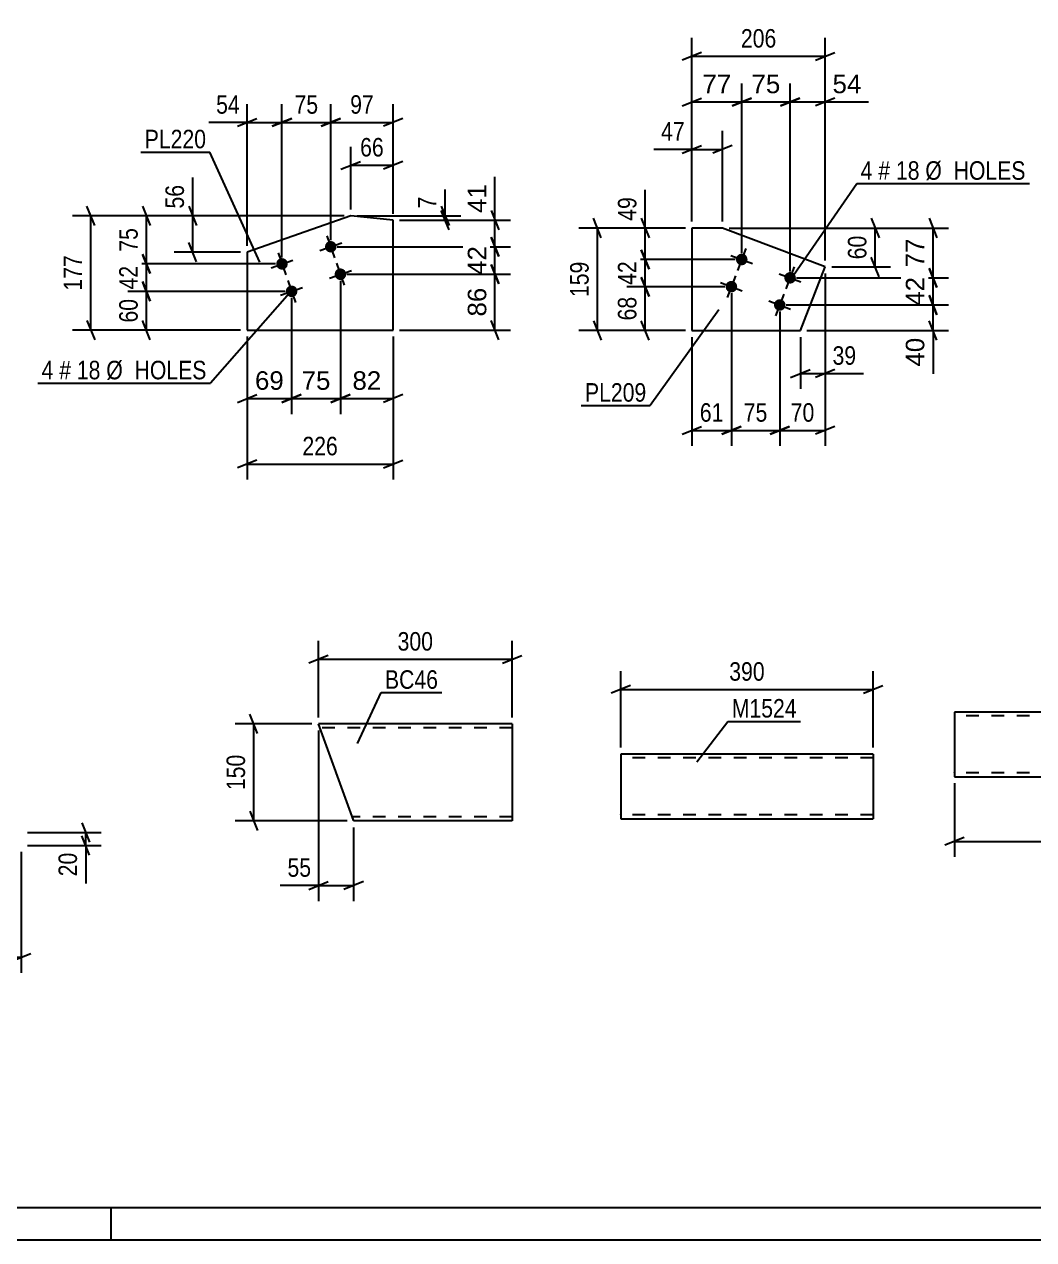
# Model space of a CAD drawing. Header units: millimetres. Extents: x 0 to 594, y 0 to 420.
# Drawn here: x 160.6 to 316.8, y 0 to 188.1 of the extents above; entities that cross this region are included whole.
import ezdxf

# ---------------------------------------------------------------- set-up
doc = ezdxf.new("R2010")
doc.units = ezdxf.units.MM
doc.linetypes.add('DXK_LINE_DOT2', pattern=[3.9198, 1.9599, -1.9599])
doc.styles.add('Arial', font='ARIAL.TTF', dxfattribs={"height": 0.2})
doc.styles.add('Arial Narrow', font='ARIALN.TTF', dxfattribs={"height": 0.2})

# ---------------------------------------------------------------- blocks, each defined once
blk = doc.blocks.new('Unknown-348436457-1131')
at = {"color": 5, "linetype": 'Continuous'}
for p, q in [((5, 5), (589, 5)), ((174, 0), (174, 5)), ((0, 0), (594, 0))]:
    blk.add_line(p, q, dxfattribs=at)
blk = doc.blocks.new('Part-348436457-8025 - 8024')
at = {"color": 2, "linetype": 'Continuous'}
for p, q in [((343.53, 81.64), (304.53, 81.64)), ((304.53, 81.64), (304.53, 71.73)), ((343.53, 72.84), (343.53, 81.64)), ((304.53, 71.73), (304.53, 71.64)), ((304.53, 71.64), (343.53, 71.64)), ((343.53, 71.64), (343.53, 72.84))]:
    blk.add_line(p, q, dxfattribs=at)
at = {"color": 7, "linetype": 'DXK_LINE_DOT2'}
for p, q in [((343.53, 81.04), (304.53, 81.04)), ((343.53, 81.04), (343.53, 80.99)), ((343.53, 80.99), (343.53, 81.04)), ((343.53, 80.9), (343.53, 80.99)), ((343.53, 80.99), (343.53, 80.9)), ((304.53, 72.24), (304.53, 72.28)), ((343.53, 72.24), (304.53, 72.24)), ((343.53, 72.28), (343.53, 72.61)), ((343.53, 72.24), (343.53, 72.28))]:
    blk.add_line(p, q, dxfattribs=at)
blk = doc.blocks.new('Part-348436457-8075 - 8074')
at = {"color": 2, "linetype": 'Continuous'}
for p, q in [((211.08, 158.44), (195.04, 152.8)), ((217.65, 157.76), (211.08, 158.44)), ((217.65, 140.76), (217.65, 157.76)), ((195.04, 152.8), (195.04, 140.76)), ((195.04, 140.76), (217.65, 140.76))]:
    blk.add_line(p, q, dxfattribs=at)
blk = doc.blocks.new('Bolt-348436457-8076 - 8074')
at = {"linetype": 'Continuous'}
for points in [[(208.84, 153.95, -1), (207.15, 153.35, -1)], [(201.3, 151.29, -1), (199.6, 150.7, -1)], [(210.34, 149.7, -1), (208.64, 149.11, -1)], [(202.79, 147.05, -1), (201.09, 146.45, -1)]]:
    blk.add_hatch(color=1, dxfattribs=at).paths.add_polyline_path(points)
at = {"color": 1, "linetype": 'Continuous'}
for p, q in [((206.3, 153.05), (209.69, 154.25)), ((207.4, 155.35), (208.59, 151.95)), ((199.85, 152.69), (201.05, 149.3)), ((198.75, 150.4), (202.15, 151.59)), ((208.89, 151.1), (210.09, 147.71)), ((207.79, 148.81), (211.19, 150)), ((200.24, 146.15), (203.64, 147.35)), ((201.35, 148.45), (202.54, 145.05))]:
    blk.add_line(p, q, dxfattribs=at)
blk = doc.blocks.new('Part-348436457-7813 - 7812')
at = {"color": 2, "linetype": 'Continuous'}
for p, q in [((236.08, 79.81), (206.08, 79.81)), ((211.51, 64.9), (206.08, 79.81)), ((236.08, 79.81), (236.08, 64.81)), ((211.54, 64.81), (211.51, 64.9)), ((236.08, 64.81), (211.54, 64.81))]:
    blk.add_line(p, q, dxfattribs=at)
at = {"color": 7, "linetype": 'DXK_LINE_DOT2'}
for p, q in [((236.08, 79.21), (206.3, 79.21)), ((211.32, 65.41), (211.31, 65.45)), ((236.08, 65.41), (211.32, 65.41)), ((236.08, 65.41), (236.08, 65.45))]:
    blk.add_line(p, q, dxfattribs=at)
blk = doc.blocks.new('Part-348436457-8032 - 8031')
at = {"color": 2, "linetype": 'Continuous'}
for p, q in [((291.91, 75.15), (252.9, 75.15)), ((252.9, 75.15), (252.9, 65.24)), ((291.91, 75.15), (291.91, 65.15)), ((252.9, 65.24), (252.9, 65.15)), ((252.9, 65.15), (291.91, 65.15))]:
    blk.add_line(p, q, dxfattribs=at)
at = {"color": 7, "linetype": 'DXK_LINE_DOT2'}
for p, q in [((291.91, 74.55), (252.9, 74.55)), ((252.9, 65.75), (252.9, 65.8)), ((291.91, 65.75), (252.9, 65.75)), ((291.91, 65.75), (291.91, 65.8))]:
    blk.add_line(p, q, dxfattribs=at)
blk = doc.blocks.new('Bolt-348436457-8059 - 8057')
at = {"linetype": 'Continuous'}
for points in [[(272.43, 151.36, -1), (270.75, 152, -1)], [(279.91, 148.52, -1), (278.23, 149.16, -1)], [(270.83, 147.15, -1), (269.15, 147.79, -1)], [(278.31, 144.32, -1), (276.63, 144.96, -1)]]:
    blk.add_hatch(color=1, dxfattribs=at).paths.add_polyline_path(points)
at = {"color": 1, "linetype": 'Continuous'}
for p, q in [((272.23, 153.36), (270.95, 150)), ((269.9, 152.32), (273.27, 151.04)), ((279.71, 150.53), (278.43, 147.16)), ((270.63, 149.16), (269.35, 145.79)), ((277.38, 149.48), (280.75, 148.21)), ((268.31, 148.11), (271.68, 146.83)), ((275.79, 145.27), (279.16, 144)), ((278.11, 146.32), (276.83, 142.95))]:
    blk.add_line(p, q, dxfattribs=at)
blk = doc.blocks.new('Part-348436457-8058 - 8057')
at = {"color": 2, "linetype": 'Continuous'}
for p, q in [((263.88, 156.55), (263.88, 140.68)), ((268.62, 156.55), (263.88, 156.55)), ((284.52, 150.52), (268.62, 156.55)), ((280.66, 140.68), (284.52, 150.52)), ((263.88, 140.68), (280.66, 140.68))]:
    blk.add_line(p, q, dxfattribs=at)
blk = doc.blocks.new('StraightDimension-348436457-8678 - 8024')
at = {"color": 7, "linetype": 'Continuous'}
for p, q in [((304.53, 70.64), (304.53, 59.24)), ((343.53, 70.64), (343.53, 59.24)), ((306.03, 62.24), (303.03, 61.04)), ((342.03, 61.04), (345.03, 62.24)), ((304.53, 61.64), (343.53, 61.64))]:
    blk.add_line(p, q, dxfattribs=at)
at = {"color": 0}
blk.add_wipeout([(327.37, 62.39), (327.37, 66.59), (320.69, 66.59), (320.69, 62.39)], dxfattribs=at)
at = {"color": 3, "style": 'Arial Narrow'}
blk.add_text('390', height=2.863, dxfattribs=at).set_placement((321.29, 62.99))
blk = doc.blocks.new('StraightDimension-348436457-8868 - 8074')
at = {"color": 7, "linetype": 'Continuous'}
for p, q in [((186.03, 159.94), (187.23, 156.94)), ((210.08, 158.44), (183.78, 158.44)), ((186.63, 152.8), (186.63, 158.44)), ((187.23, 151.3), (186.03, 154.3)), ((194.04, 152.8), (183.78, 152.8))]:
    blk.add_line(p, q, dxfattribs=at)
at = {"color": 0}
blk.add_wipeout([(185.88, 163.83), (181.68, 163.83), (181.68, 158.97), (185.88, 158.97)], dxfattribs=at)
at = {"color": 7, "linetype": 'Continuous'}
blk.add_line((186.63, 158.44), (186.63, 164.35), dxfattribs=at)
blk.add_line((186.63, 158.44), (186.63, 164.35), dxfattribs=at)
at = {"color": 3, "style": 'Arial Narrow'}
blk.add_text('56', height=2.863, rotation=90.0002, dxfattribs=at).set_placement((185.28, 159.57))
blk = doc.blocks.new('StraightDimension-348436457-8860 - 8074')
at = {"color": 7, "linetype": 'Continuous'}
for p, q in [((211.08, 159.44), (211.08, 169.12)), ((217.65, 158.76), (217.65, 169.12)), ((209.58, 165.67), (212.58, 166.87)), ((211.08, 166.27), (217.65, 166.27)), ((219.15, 166.87), (216.15, 165.67))]:
    blk.add_line(p, q, dxfattribs=at)
at = {"color": 0}
blk.add_wipeout([(216.79, 167.02), (216.79, 171.22), (211.94, 171.22), (211.94, 167.02)], dxfattribs=at)
at = {"color": 3, "style": 'Arial Narrow'}
blk.add_text('66', height=2.863, dxfattribs=at).set_placement((212.54, 167.62))
blk = doc.blocks.new('StraightDimension-348436457-8876 - 8074')
at = {"color": 7, "linetype": 'Continuous'}
for p, q in [((208, 154.65), (208, 175.74)), ((217.65, 158.76), (217.65, 175.74)), ((206.5, 172.29), (209.5, 173.49)), ((219.15, 173.49), (216.15, 172.29)), ((208, 172.89), (217.65, 172.89))]:
    blk.add_line(p, q, dxfattribs=at)
at = {"color": 0}
blk.add_wipeout([(215.25, 173.64), (215.25, 177.84), (210.4, 177.84), (210.4, 173.64)], dxfattribs=at)
at = {"color": 3, "style": 'Arial Narrow'}
blk.add_text('97', height=2.863, dxfattribs=at).set_placement((211, 174.24))
blk = doc.blocks.new('StraightDimension-348436457-8872 - 8074')
at = {"color": 7, "linetype": 'Continuous'}
for p, q in [((225.1, 159.94), (226.3, 156.94)), ((212.08, 158.44), (228.1, 158.44)), ((226.3, 156.26), (225.1, 159.26)), ((225.7, 157.76), (225.7, 158.44)), ((218.65, 157.76), (228.1, 157.76))]:
    blk.add_line(p, q, dxfattribs=at)
at = {"color": 0}
blk.add_wipeout([(224.95, 162), (220.75, 162), (220.75, 158.97), (224.95, 158.97)], dxfattribs=at)
at = {"color": 7, "linetype": 'Continuous'}
blk.add_line((225.7, 158.44), (225.7, 162.52), dxfattribs=at)
blk.add_line((225.7, 158.44), (225.7, 162.52), dxfattribs=at)
at = {"color": 3, "style": 'Arial Narrow'}
blk.add_text('7', height=2.86, rotation=90.0002, dxfattribs=at).set_placement((224.35, 159.57))
blk = doc.blocks.new('StraightDimension-348436457-8864 - 8074')
at = {"color": 7, "linetype": 'Continuous'}
for p, q in [((195.04, 139.76), (195.04, 117.63)), ((217.65, 139.76), (217.65, 117.63)), ((196.54, 120.63), (193.54, 119.43)), ((216.15, 119.43), (219.15, 120.63)), ((195.04, 120.03), (217.65, 120.03))]:
    blk.add_line(p, q, dxfattribs=at)
at = {"color": 0}
blk.add_wipeout([(209.69, 120.78), (209.69, 124.98), (203.01, 124.98), (203.01, 120.78)], dxfattribs=at)
at = {"color": 3, "style": 'Arial Narrow'}
blk.add_text('226', height=2.863, dxfattribs=at).set_placement((203.61, 121.38))
blk = doc.blocks.new('StraightDimension-348436457-8877 - 8074')
at = {"color": 7, "linetype": 'Continuous'}
for p, q in [((200.45, 151.99), (200.45, 175.74)), ((208, 154.65), (208, 175.74)), ((198.95, 172.29), (201.95, 173.49)), ((209.5, 173.49), (206.5, 172.29)), ((200.45, 172.89), (208, 172.89))]:
    blk.add_line(p, q, dxfattribs=at)
at = {"color": 0}
blk.add_wipeout([(206.65, 173.64), (206.65, 177.84), (201.79, 177.84), (201.79, 173.64)], dxfattribs=at)
at = {"color": 3, "style": 'Arial Narrow'}
blk.add_text('75', height=2.863, dxfattribs=at).set_placement((202.39, 174.24))
blk = doc.blocks.new('StraightDimension-348436457-8878 - 8074')
at = {"color": 7, "linetype": 'Continuous'}
for p, q in [((195.04, 153.8), (195.04, 175.74)), ((200.45, 151.99), (200.45, 175.74)), ((193.54, 172.29), (196.54, 173.49)), ((201.95, 173.49), (198.95, 172.29)), ((195.04, 172.89), (200.45, 172.89))]:
    blk.add_line(p, q, dxfattribs=at)
at = {"color": 0}
blk.add_wipeout([(194.52, 173.64), (194.52, 177.84), (189.66, 177.84), (189.66, 173.64)], dxfattribs=at)
at = {"color": 7, "linetype": 'Continuous'}
blk.add_line((195.04, 172.89), (189.14, 172.89), dxfattribs=at)
blk.add_line((195.04, 172.89), (189.14, 172.89), dxfattribs=at)
at = {"color": 3, "style": 'Arial Narrow'}
blk.add_text('54', height=2.863, dxfattribs=at).set_placement((190.26, 174.24))
blk = doc.blocks.new('StraightDimension-348436457-8896 - 8074')
at = {"color": 7, "linetype": 'Continuous'}
for p, q in [((178.87, 159.94), (180.07, 156.94)), ((210.08, 158.44), (176.62, 158.44)), ((179.47, 150.99), (179.47, 158.44)), ((180.07, 149.49), (178.87, 152.49)), ((199.45, 150.99), (176.62, 150.99))]:
    blk.add_line(p, q, dxfattribs=at)
at = {"color": 0}
blk.add_wipeout([(178.72, 157.15), (174.52, 157.15), (174.52, 152.29), (178.72, 152.29)], dxfattribs=at)
at = {"color": 3, "style": 'Arial Narrow'}
blk.add_text('75', height=2.863, rotation=90.0002, dxfattribs=at).set_placement((178.12, 152.89))
blk = doc.blocks.new('StraightDimension-348436457-8897 - 8074')
at = {"color": 7, "linetype": 'Continuous'}
for p, q in [((178.87, 152.49), (180.07, 149.49)), ((199.45, 150.99), (176.62, 150.99)), ((179.47, 146.75), (179.47, 150.99)), ((200.94, 146.75), (176.62, 146.75)), ((180.07, 145.25), (178.87, 148.25))]:
    blk.add_line(p, q, dxfattribs=at)
at = {"color": 0}
blk.add_wipeout([(178.72, 151.3), (174.52, 151.3), (174.52, 146.44), (178.72, 146.44)], dxfattribs=at)
at = {"color": 3, "style": 'Arial Narrow'}
blk.add_text('42', height=2.863, rotation=90.0002, dxfattribs=at).set_placement((178.12, 147.04))
blk = doc.blocks.new('StraightDimension-348436457-8898 - 8074')
at = {"color": 7, "linetype": 'Continuous'}
for p, q in [((200.94, 146.75), (176.62, 146.75)), ((178.87, 148.25), (180.07, 145.25)), ((179.47, 140.76), (179.47, 146.75)), ((180.07, 139.26), (178.87, 142.26)), ((194.04, 140.76), (176.62, 140.76))]:
    blk.add_line(p, q, dxfattribs=at)
at = {"color": 0}
blk.add_wipeout([(178.72, 146.18), (174.52, 146.18), (174.52, 141.32), (178.72, 141.32)], dxfattribs=at)
at = {"color": 3, "style": 'Arial Narrow'}
blk.add_text('60', height=2.863, rotation=90.0002, dxfattribs=at).set_placement((178.12, 141.92))
blk = doc.blocks.new('StraightDimension-348436457-8916 - 8074')
at = {"color": 7, "linetype": 'Continuous'}
for p, q in [((171.47, 156.94), (170.27, 159.94)), ((210.08, 158.44), (168.02, 158.44)), ((170.87, 140.76), (170.87, 158.44)), ((170.27, 142.26), (171.47, 139.26)), ((194.04, 140.76), (168.02, 140.76))]:
    blk.add_line(p, q, dxfattribs=at)
at = {"color": 0}
blk.add_wipeout([(170.12, 152.94), (165.92, 152.94), (165.92, 146.26), (170.12, 146.26)], dxfattribs=at)
at = {"color": 3, "style": 'Arial Narrow'}
blk.add_text('177', height=2.863, rotation=90.0002, dxfattribs=at).set_placement((169.52, 146.86))
blk = doc.blocks.new('StraightDimension-348436457-12050 - 8074')
at = {"color": 7, "linetype": 'Continuous'}
for p, q in [((209.49, 148.4), (209.49, 127.77)), ((217.65, 139.76), (217.65, 127.77)), ((207.99, 129.57), (210.99, 130.77)), ((209.49, 130.17), (217.65, 130.17)), ((219.15, 130.77), (216.15, 129.57))]:
    blk.add_line(p, q, dxfattribs=at)
at = {"color": 0}
blk.add_wipeout([(216.4, 130.92), (216.4, 135.12), (210.75, 135.12), (210.75, 130.92)], dxfattribs=at)
at = {"color": 3, "style": 'Arial'}
blk.add_text('82', height=2.865, dxfattribs=at).set_placement((211.35, 131.52))
blk = doc.blocks.new('StraightDimension-348436457-12051 - 8074')
at = {"color": 7, "linetype": 'Continuous'}
for p, q in [((209.49, 148.4), (209.49, 127.77)), ((201.94, 145.75), (201.94, 127.77)), ((200.44, 129.57), (203.44, 130.77)), ((201.94, 130.17), (209.49, 130.17)), ((210.99, 130.77), (207.99, 129.57))]:
    blk.add_line(p, q, dxfattribs=at)
at = {"color": 0}
blk.add_wipeout([(208.54, 130.92), (208.54, 135.12), (202.89, 135.12), (202.89, 130.92)], dxfattribs=at)
at = {"color": 3, "style": 'Arial'}
blk.add_text('75', height=2.865, dxfattribs=at).set_placement((203.49, 131.52))
blk = doc.blocks.new('StraightDimension-348436457-12052 - 8074')
at = {"color": 7, "linetype": 'Continuous'}
for p, q in [((201.94, 145.75), (201.94, 127.77)), ((195.04, 139.76), (195.04, 127.77)), ((193.54, 129.57), (196.54, 130.77)), ((195.04, 130.17), (201.94, 130.17)), ((203.44, 130.77), (200.44, 129.57))]:
    blk.add_line(p, q, dxfattribs=at)
at = {"color": 0}
blk.add_wipeout([(201.32, 130.92), (201.32, 135.12), (195.67, 135.12), (195.67, 130.92)], dxfattribs=at)
at = {"color": 3, "style": 'Arial'}
blk.add_text('69', height=2.865, dxfattribs=at).set_placement((196.27, 131.52))
blk = doc.blocks.new('StraightDimension-348436457-12071 - 8074')
at = {"color": 7, "linetype": 'Continuous'}
for p, q in [((232.81, 159.26), (234.01, 156.26)), ((218.65, 157.76), (235.81, 157.76)), ((233.41, 153.65), (233.41, 157.76)), ((234.01, 152.15), (232.81, 155.15)), ((209, 153.65), (235.81, 153.65))]:
    blk.add_line(p, q, dxfattribs=at)
at = {"color": 0}
blk.add_wipeout([(232.66, 163.93), (228.46, 163.93), (228.46, 158.28), (232.66, 158.28)], dxfattribs=at)
at = {"color": 7, "linetype": 'Continuous'}
blk.add_line((233.41, 157.76), (233.41, 164.45), dxfattribs=at)
blk.add_line((233.41, 157.76), (233.41, 164.45), dxfattribs=at)
at = {"color": 3, "style": 'Arial'}
blk.add_text('41', height=2.865, rotation=90.0002, dxfattribs=at).set_placement((232.06, 158.88))
blk = doc.blocks.new('StraightDimension-348436457-12072 - 8074')
at = {"color": 7, "linetype": 'Continuous'}
for p, q in [((232.81, 155.15), (234.01, 152.15)), ((209, 153.65), (235.81, 153.65)), ((233.41, 149.4), (233.41, 153.65)), ((234.01, 147.9), (232.81, 150.9)), ((210.49, 149.4), (235.81, 149.4))]:
    blk.add_line(p, q, dxfattribs=at)
at = {"color": 0}
blk.add_wipeout([(232.66, 154.35), (228.46, 154.35), (228.46, 148.7), (232.66, 148.7)], dxfattribs=at)
at = {"color": 3, "style": 'Arial'}
blk.add_text('42', height=2.865, rotation=90.0002, dxfattribs=at).set_placement((232.06, 149.3))
blk = doc.blocks.new('StraightDimension-348436457-12073 - 8074')
at = {"color": 7, "linetype": 'Continuous'}
for p, q in [((232.81, 150.9), (234.01, 147.9)), ((210.49, 149.4), (235.81, 149.4)), ((233.41, 140.76), (233.41, 149.4)), ((234.01, 139.26), (232.81, 142.26)), ((218.65, 140.76), (235.81, 140.76))]:
    blk.add_line(p, q, dxfattribs=at)
at = {"color": 0}
blk.add_wipeout([(232.66, 147.9), (228.46, 147.9), (228.46, 142.26), (232.66, 142.26)], dxfattribs=at)
at = {"color": 3, "style": 'Arial'}
blk.add_text('86', height=2.865, rotation=90.0002, dxfattribs=at).set_placement((232.06, 142.86))
blk = doc.blocks.new('StraightDimension-348436457-8208 - 7812')
at = {"color": 7, "linetype": 'Continuous'}
for p, q in [((196.68, 78.31), (195.48, 81.31)), ((205.08, 79.81), (193.23, 79.81)), ((196.08, 64.81), (196.08, 79.81)), ((195.48, 66.31), (196.68, 63.31)), ((210.54, 64.81), (193.23, 64.81))]:
    blk.add_line(p, q, dxfattribs=at)
at = {"color": 0}
blk.add_wipeout([(195.33, 75.65), (191.13, 75.65), (191.13, 68.97), (195.33, 68.97)], dxfattribs=at)
at = {"color": 3, "style": 'Arial Narrow'}
blk.add_text('150', height=2.863, rotation=90.0002, dxfattribs=at).set_placement((194.73, 69.57))
blk = doc.blocks.new('StraightDimension-348436457-8204 - 7812')
at = {"color": 7, "linetype": 'Continuous'}
for p, q in [((206.08, 78.81), (206.08, 52.41)), ((211.54, 63.81), (211.54, 52.41)), ((204.58, 54.21), (207.58, 55.41)), ((206.08, 54.81), (211.54, 54.81)), ((213.04, 55.41), (210.04, 54.21))]:
    blk.add_line(p, q, dxfattribs=at)
at = {"color": 0}
blk.add_wipeout([(205.56, 55.56), (205.56, 59.76), (200.7, 59.76), (200.7, 55.56)], dxfattribs=at)
at = {"color": 7, "linetype": 'Continuous'}
blk.add_line((206.08, 54.81), (200.17, 54.81), dxfattribs=at)
blk.add_line((206.08, 54.81), (200.17, 54.81), dxfattribs=at)
at = {"color": 3, "style": 'Arial Narrow'}
blk.add_text('55', height=2.863, dxfattribs=at).set_placement((201.3, 56.16))
blk = doc.blocks.new('StraightDimension-348436457-8214 - 7812')
at = {"color": 7, "linetype": 'Continuous'}
for p, q in [((206.08, 80.81), (206.08, 92.66)), ((236.08, 80.81), (236.08, 92.66)), ((207.58, 90.41), (204.58, 89.21)), ((234.58, 89.21), (237.58, 90.41)), ((206.08, 89.81), (236.08, 89.81))]:
    blk.add_line(p, q, dxfattribs=at)
at = {"color": 0}
blk.add_wipeout([(224.42, 90.56), (224.42, 94.76), (217.74, 94.76), (217.74, 90.56)], dxfattribs=at)
at = {"color": 3, "style": 'Arial Narrow'}
blk.add_text('300', height=2.863, dxfattribs=at).set_placement((218.34, 91.16))
blk = doc.blocks.new('StraightDimension-348436457-8366 - 7849')
at = {"color": 7, "linetype": 'Continuous'}
for p, q in [((130.08, 62.01), (130.08, 41.31)), ((160.08, 60.01), (160.08, 41.31)), ((131.58, 44.31), (128.58, 43.11)), ((130.08, 43.71), (160.08, 43.71)), ((158.58, 43.11), (161.58, 44.31))]:
    blk.add_line(p, q, dxfattribs=at)
at = {"color": 0}
blk.add_wipeout([(148.42, 44.46), (148.42, 48.66), (141.73, 48.66), (141.73, 44.46)], dxfattribs=at)
at = {"color": 3, "style": 'Arial Narrow'}
blk.add_text('300', height=2.863, dxfattribs=at).set_placement((142.33, 45.06))
blk = doc.blocks.new('StraightDimension-348436457-8358 - 7849')
at = {"color": 7, "linetype": 'Continuous'}
for p, q in [((169.48, 64.51), (170.68, 61.51)), ((161.08, 63.01), (172.48, 63.01)), ((170.68, 59.51), (169.48, 62.51)), ((170.08, 61.01), (170.08, 63.01)), ((161.08, 61.01), (172.48, 61.01))]:
    blk.add_line(p, q, dxfattribs=at)
at = {"color": 0}
blk.add_wipeout([(169.33, 60.49), (165.13, 60.49), (165.13, 55.63), (169.33, 55.63)], dxfattribs=at)
at = {"color": 7, "linetype": 'Continuous'}
blk.add_line((170.08, 61.01), (170.08, 55.11), dxfattribs=at)
blk.add_line((170.08, 61.01), (170.08, 55.11), dxfattribs=at)
at = {"color": 3, "style": 'Arial Narrow'}
blk.add_text('20', height=2.863, rotation=90.0002, dxfattribs=at).set_placement((168.73, 56.23))
blk = doc.blocks.new('StraightDimension-348436457-8682 - 8031')
at = {"color": 7, "linetype": 'Continuous'}
for p, q in [((252.9, 76.15), (252.9, 88)), ((291.91, 76.15), (291.91, 88)), ((254.4, 85.75), (251.4, 84.55)), ((252.9, 85.15), (291.91, 85.15)), ((290.41, 84.55), (293.41, 85.75))]:
    blk.add_line(p, q, dxfattribs=at)
at = {"color": 0}
blk.add_wipeout([(275.75, 85.9), (275.75, 90.1), (269.06, 90.1), (269.06, 85.9)], dxfattribs=at)
at = {"color": 3, "style": 'Arial Narrow'}
blk.add_text('390', height=2.863, dxfattribs=at).set_placement((269.66, 86.5))
blk = doc.blocks.new('StraightDimension-348436457-8752 - 8057')
at = {"color": 7, "linetype": 'Continuous'}
for p, q in [((284.52, 149.52), (284.52, 131.64)), ((280.66, 139.68), (280.66, 131.64)), ((279.16, 133.44), (282.16, 134.64)), ((280.66, 134.04), (284.52, 134.04)), ((286.02, 134.64), (283.02, 133.44))]:
    blk.add_line(p, q, dxfattribs=at)
at = {"color": 0}
blk.add_wipeout([(289.9, 134.79), (289.9, 138.99), (285.04, 138.99), (285.04, 134.79)], dxfattribs=at)
at = {"color": 7, "linetype": 'Continuous'}
blk.add_line((284.52, 134.04), (290.42, 134.04), dxfattribs=at)
blk.add_line((284.52, 134.04), (290.42, 134.04), dxfattribs=at)
at = {"color": 3, "style": 'Arial Narrow'}
blk.add_text('39', height=2.863, dxfattribs=at).set_placement((285.64, 135.39))
blk = doc.blocks.new('StraightDimension-348436457-8744 - 8057')
at = {"color": 7, "linetype": 'Continuous'}
for p, q in [((249.85, 155.05), (248.65, 158.05)), ((262.88, 156.55), (246.4, 156.55)), ((249.25, 140.68), (249.25, 156.55)), ((248.65, 142.18), (249.85, 139.18)), ((262.88, 140.68), (246.4, 140.68))]:
    blk.add_line(p, q, dxfattribs=at)
at = {"color": 0}
blk.add_wipeout([(248.5, 151.96), (244.3, 151.96), (244.3, 145.27), (248.5, 145.27)], dxfattribs=at)
at = {"color": 3, "style": 'Arial Narrow'}
blk.add_text('159', height=2.863, rotation=90.0002, dxfattribs=at).set_placement((247.9, 145.87))
blk = doc.blocks.new('StraightDimension-348436457-12120 - 8057')
at = {"color": 7, "linetype": 'Continuous'}
for p, q in [((269.99, 146.47), (269.99, 122.83)), ((277.47, 143.64), (277.47, 122.83)), ((268.49, 124.63), (271.49, 125.83)), ((269.99, 125.23), (277.47, 125.23)), ((278.97, 125.83), (275.97, 124.63))]:
    blk.add_line(p, q, dxfattribs=at)
at = {"color": 0}
blk.add_wipeout([(276.16, 125.98), (276.16, 130.18), (271.3, 130.18), (271.3, 125.98)], dxfattribs=at)
at = {"color": 3, "style": 'Arial Narrow'}
blk.add_text('75', height=2.863, dxfattribs=at).set_placement((271.9, 126.58))
blk = doc.blocks.new('StraightDimension-348436457-8738 - 8057')
at = {"color": 7, "linetype": 'Continuous'}
for p, q in [((291.63, 158.05), (292.83, 155.05)), ((269.62, 156.55), (294.63, 156.55)), ((292.23, 150.52), (292.23, 156.55)), ((285.52, 150.52), (294.63, 150.52)), ((292.83, 149.02), (291.63, 152.02))]:
    blk.add_line(p, q, dxfattribs=at)
at = {"color": 0}
blk.add_wipeout([(291.48, 155.96), (287.28, 155.96), (287.28, 151.11), (291.48, 151.11)], dxfattribs=at)
at = {"color": 3, "style": 'Arial Narrow'}
blk.add_text('60', height=2.863, rotation=90.0002, dxfattribs=at).set_placement((290.88, 151.71))
blk = doc.blocks.new('StraightDimension-348436457-8748 - 8057')
at = {"color": 7, "linetype": 'Continuous'}
for p, q in [((263.88, 157.55), (263.88, 171.57)), ((268.62, 157.55), (268.62, 171.57)), ((262.38, 168.12), (265.38, 169.32)), ((270.12, 169.32), (267.12, 168.12)), ((263.88, 168.72), (268.62, 168.72))]:
    blk.add_line(p, q, dxfattribs=at)
at = {"color": 0}
blk.add_wipeout([(263.36, 169.47), (263.36, 173.67), (258.5, 173.67), (258.5, 169.47)], dxfattribs=at)
at = {"color": 7, "linetype": 'Continuous'}
blk.add_line((263.88, 168.72), (257.98, 168.72), dxfattribs=at)
blk.add_line((263.88, 168.72), (257.98, 168.72), dxfattribs=at)
at = {"color": 3, "style": 'Arial Narrow'}
blk.add_text('47', height=2.863, dxfattribs=at).set_placement((259.1, 170.07))
blk = doc.blocks.new('StraightDimension-348436457-8756 - 8057')
at = {"color": 7, "linetype": 'Continuous'}
for p, q in [((256.04, 158.05), (257.24, 155.05)), ((262.88, 156.55), (253.79, 156.55)), ((256.64, 151.68), (256.64, 156.55)), ((257.24, 150.18), (256.04, 153.18)), ((270.59, 151.68), (253.79, 151.68))]:
    blk.add_line(p, q, dxfattribs=at)
at = {"color": 0}
blk.add_wipeout([(255.89, 161.93), (251.69, 161.93), (251.69, 157.07), (255.89, 157.07)], dxfattribs=at)
at = {"color": 7, "linetype": 'Continuous'}
blk.add_line((256.64, 156.55), (256.64, 162.45), dxfattribs=at)
blk.add_line((256.64, 156.55), (256.64, 162.45), dxfattribs=at)
at = {"color": 3, "style": 'Arial Narrow'}
blk.add_text('49', height=2.863, rotation=90.0002, dxfattribs=at).set_placement((255.29, 157.67))
blk = doc.blocks.new('StraightDimension-348436457-8757 - 8057')
at = {"color": 7, "linetype": 'Continuous'}
for p, q in [((256.04, 153.18), (257.24, 150.18)), ((270.59, 151.68), (253.79, 151.68)), ((256.64, 147.47), (256.64, 151.68)), ((257.24, 145.97), (256.04, 148.97)), ((268.99, 147.47), (253.79, 147.47))]:
    blk.add_line(p, q, dxfattribs=at)
at = {"color": 0}
blk.add_wipeout([(255.89, 152), (251.69, 152), (251.69, 147.15), (255.89, 147.15)], dxfattribs=at)
at = {"color": 3, "style": 'Arial Narrow'}
blk.add_text('42', height=2.863, rotation=90.0002, dxfattribs=at).set_placement((255.29, 147.75))
blk = doc.blocks.new('StraightDimension-348436457-8758 - 8057')
at = {"color": 7, "linetype": 'Continuous'}
for p, q in [((256.04, 148.97), (257.24, 145.97)), ((268.99, 147.47), (253.79, 147.47)), ((256.64, 140.68), (256.64, 147.47)), ((257.24, 139.18), (256.04, 142.18)), ((262.88, 140.68), (253.79, 140.68))]:
    blk.add_line(p, q, dxfattribs=at)
at = {"color": 0}
blk.add_wipeout([(255.89, 146.5), (251.69, 146.5), (251.69, 141.65), (255.89, 141.65)], dxfattribs=at)
at = {"color": 3, "style": 'Arial Narrow'}
blk.add_text('68', height=2.863, rotation=90.0002, dxfattribs=at).set_placement((255.29, 142.25))
blk = doc.blocks.new('StraightDimension-348436457-8796 - 8057')
at = {"color": 7, "linetype": 'Continuous'}
for p, q in [((263.88, 157.55), (263.88, 185.97)), ((284.52, 151.52), (284.52, 185.97)), ((265.38, 183.72), (262.38, 182.52)), ((263.88, 183.12), (284.52, 183.12)), ((283.02, 182.52), (286.02, 183.72))]:
    blk.add_line(p, q, dxfattribs=at)
at = {"color": 0}
blk.add_wipeout([(277.54, 183.87), (277.54, 188.07), (270.86, 188.07), (270.86, 183.87)], dxfattribs=at)
at = {"color": 3, "style": 'Arial Narrow'}
blk.add_text('206', height=2.863, dxfattribs=at).set_placement((271.46, 184.47))
blk = doc.blocks.new('StraightDimension-348436457-12096 - 8057')
at = {"color": 7, "linetype": 'Continuous'}
for p, q in [((279.07, 149.84), (279.07, 178.91)), ((284.52, 151.52), (284.52, 178.91)), ((277.57, 175.46), (280.57, 176.66)), ((279.07, 176.06), (284.52, 176.06)), ((286.02, 176.66), (283.02, 175.46))]:
    blk.add_line(p, q, dxfattribs=at)
at = {"color": 0}
blk.add_wipeout([(290.69, 176.81), (290.69, 181.01), (285.04, 181.01), (285.04, 176.81)], dxfattribs=at)
at = {"color": 7, "linetype": 'Continuous'}
blk.add_line((284.52, 176.06), (291.21, 176.06), dxfattribs=at)
blk.add_line((284.52, 176.06), (291.21, 176.06), dxfattribs=at)
at = {"color": 3, "style": 'Arial'}
blk.add_text('54', height=2.865, dxfattribs=at).set_placement((285.64, 177.41))
blk = doc.blocks.new('StraightDimension-348436457-12097 - 8057')
at = {"color": 7, "linetype": 'Continuous'}
for p, q in [((271.59, 152.68), (271.59, 178.91)), ((279.07, 149.84), (279.07, 178.91)), ((270.09, 175.46), (273.09, 176.66)), ((271.59, 176.06), (279.07, 176.06)), ((280.57, 176.66), (277.57, 175.46))]:
    blk.add_line(p, q, dxfattribs=at)
at = {"color": 0}
blk.add_wipeout([(278.15, 176.81), (278.15, 181.01), (272.5, 181.01), (272.5, 176.81)], dxfattribs=at)
at = {"color": 3, "style": 'Arial'}
blk.add_text('75', height=2.865, dxfattribs=at).set_placement((273.1, 177.41))
blk = doc.blocks.new('StraightDimension-348436457-12098 - 8057')
at = {"color": 7, "linetype": 'Continuous'}
for p, q in [((263.88, 157.55), (263.88, 178.91)), ((271.59, 152.68), (271.59, 178.91)), ((262.38, 175.46), (265.38, 176.66)), ((263.88, 176.06), (271.59, 176.06)), ((273.09, 176.66), (270.09, 175.46))]:
    blk.add_line(p, q, dxfattribs=at)
at = {"color": 0}
blk.add_wipeout([(270.56, 176.81), (270.56, 181.01), (264.91, 181.01), (264.91, 176.81)], dxfattribs=at)
at = {"color": 3, "style": 'Arial'}
blk.add_text('77', height=2.865, dxfattribs=at).set_placement((265.51, 177.41))
blk = doc.blocks.new('StraightDimension-348436457-12119 - 8057')
at = {"color": 7, "linetype": 'Continuous'}
for p, q in [((284.52, 149.52), (284.52, 122.83)), ((277.47, 143.64), (277.47, 122.83)), ((275.97, 124.63), (278.97, 125.83)), ((277.47, 125.23), (284.52, 125.23)), ((286.02, 125.83), (283.02, 124.63))]:
    blk.add_line(p, q, dxfattribs=at)
at = {"color": 0}
blk.add_wipeout([(283.42, 125.98), (283.42, 130.18), (278.57, 130.18), (278.57, 125.98)], dxfattribs=at)
at = {"color": 3, "style": 'Arial Narrow'}
blk.add_text('70', height=2.863, dxfattribs=at).set_placement((279.17, 126.58))
blk = doc.blocks.new('StraightDimension-348436457-12121 - 8057')
at = {"color": 7, "linetype": 'Continuous'}
for p, q in [((269.99, 146.47), (269.99, 122.83)), ((263.88, 139.68), (263.88, 122.83)), ((262.38, 124.63), (265.38, 125.83)), ((263.88, 125.23), (269.99, 125.23)), ((271.49, 125.83), (268.49, 124.63))]:
    blk.add_line(p, q, dxfattribs=at)
at = {"color": 0}
blk.add_wipeout([(269.37, 125.98), (269.37, 130.18), (264.51, 130.18), (264.51, 125.98)], dxfattribs=at)
at = {"color": 3, "style": 'Arial Narrow'}
blk.add_text('61', height=2.863, dxfattribs=at).set_placement((265.11, 126.58))
blk = doc.blocks.new('StraightDimension-348436457-12302 - 8057')
at = {"color": 7, "linetype": 'Continuous'}
for p, q in [((300.59, 158.05), (301.79, 155.05)), ((269.62, 156.55), (303.59, 156.55)), ((301.19, 148.84), (301.19, 156.55)), ((280.07, 148.84), (303.59, 148.84)), ((301.79, 147.34), (300.59, 150.34))]:
    blk.add_line(p, q, dxfattribs=at)
at = {"color": 0}
blk.add_wipeout([(300.44, 155.52), (296.24, 155.52), (296.24, 149.87), (300.44, 149.87)], dxfattribs=at)
at = {"color": 3, "style": 'Arial'}
blk.add_text('77', height=2.865, rotation=90.0002, dxfattribs=at).set_placement((299.84, 150.47))
blk = doc.blocks.new('StraightDimension-348436457-12303 - 8057')
at = {"color": 7, "linetype": 'Continuous'}
for p, q in [((280.07, 148.84), (303.59, 148.84)), ((300.59, 150.34), (301.79, 147.34)), ((301.19, 144.64), (301.19, 148.84)), ((301.79, 143.14), (300.59, 146.14)), ((278.47, 144.64), (303.59, 144.64))]:
    blk.add_line(p, q, dxfattribs=at)
at = {"color": 0}
blk.add_wipeout([(300.44, 149.56), (296.24, 149.56), (296.24, 143.92), (300.44, 143.92)], dxfattribs=at)
at = {"color": 3, "style": 'Arial'}
blk.add_text('42', height=2.865, rotation=90.0002, dxfattribs=at).set_placement((299.84, 144.52))
blk = doc.blocks.new('StraightDimension-348436457-12304 - 8057')
at = {"color": 7, "linetype": 'Continuous'}
for p, q in [((300.59, 146.14), (301.79, 143.14)), ((278.47, 144.64), (303.59, 144.64)), ((301.19, 140.68), (301.19, 144.64)), ((301.79, 139.18), (300.59, 142.18)), ((281.66, 140.68), (303.59, 140.68))]:
    blk.add_line(p, q, dxfattribs=at)
at = {"color": 0}
blk.add_wipeout([(300.44, 140.15), (296.24, 140.15), (296.24, 134.51), (300.44, 134.51)], dxfattribs=at)
at = {"color": 7, "linetype": 'Continuous'}
blk.add_line((301.19, 140.68), (301.19, 133.98), dxfattribs=at)
blk.add_line((301.19, 140.68), (301.19, 133.98), dxfattribs=at)
at = {"color": 3, "style": 'Arial'}
blk.add_text('40', height=2.865, rotation=90.0002, dxfattribs=at).set_placement((299.84, 135.11))
blk = doc.blocks.new('Mark-348436457-9047 - 8074')
at = {"color": 0}
blk.add_wipeout([(165.08, 133.14), (165.08, 136.14), (163.25, 136.14), (163.25, 133.14)], dxfattribs=at)
blk.add_wipeout([(165.08, 133.14), (165.08, 136.14), (163.25, 136.14), (163.25, 133.14)], dxfattribs=at)
at = {"color": 3, "style": 'Arial Narrow'}
blk.add_text('4', height=2.86, dxfattribs=at).set_placement((163.25, 133.14))
at = {"color": 0}
blk.add_wipeout([(167.8, 133.14), (167.8, 136.14), (165.98, 136.14), (165.98, 133.14)], dxfattribs=at)
blk.add_wipeout([(167.8, 133.14), (167.8, 136.14), (165.98, 136.14), (165.98, 133.14)], dxfattribs=at)
blk.add_wipeout([(172.36, 133.14), (172.36, 136.14), (168.7, 136.14), (168.7, 133.14)], dxfattribs=at)
blk.add_wipeout([(172.36, 133.14), (172.36, 136.14), (168.7, 136.14), (168.7, 133.14)], dxfattribs=at)
at = {"color": 3, "style": 'Arial Narrow'}
for s, height, p in [('#', 2.86, (165.98, 133.14)), ('18', 2.863, (168.7, 133.14))]:
    blk.add_text(s, height=height, dxfattribs=at).set_placement(p)
at = {"color": 0}
blk.add_wipeout([(188.79, 133.14), (188.79, 136.14), (173.26, 136.14), (173.26, 133.14)], dxfattribs=at)
blk.add_wipeout([(188.79, 133.14), (188.79, 136.14), (173.26, 136.14), (173.26, 133.14)], dxfattribs=at)
at = {"color": 7, "linetype": 'Continuous'}
for p in [(201.96, 146.88), (162.65, 132.54)]:
    blk.add_line(p, (189.39, 132.54), dxfattribs=at)
at = {"color": 3, "style": 'Arial Narrow'}
blk.add_text('Ø  HOLES', height=2.863, dxfattribs=at).set_placement((173.26, 133.14))
blk = doc.blocks.new('Mark-348436457-9044 - 8074')
at = {"color": 0}
blk.add_wipeout([(188.71, 168.89), (188.71, 171.89), (179.21, 171.89), (179.21, 168.89)], dxfattribs=at)
blk.add_wipeout([(188.71, 168.89), (188.71, 171.89), (179.21, 171.89), (179.21, 168.89)], dxfattribs=at)
at = {"color": 30, "linetype": 'Continuous'}
for p in [(178.61, 168.29), (197.03, 151.29)]:
    blk.add_line(p, (189.31, 168.29), dxfattribs=at)
at = {"color": 3, "style": 'Arial Narrow'}
blk.add_text('PL220', height=2.863, dxfattribs=at).set_placement((179.21, 168.89))
blk = doc.blocks.new('Mark-348436457-8950 - 7812')
at = {"color": 0}
blk.add_wipeout([(224.6, 85.25), (224.6, 88.25), (216.38, 88.25), (216.38, 85.25)], dxfattribs=at)
blk.add_wipeout([(224.6, 85.25), (224.6, 88.25), (216.38, 88.25), (216.38, 85.25)], dxfattribs=at)
at = {"color": 30, "linetype": 'Continuous'}
for p, q in [((212.11, 76.78), (215.78, 84.65)), ((215.78, 84.65), (225.2, 84.65))]:
    blk.add_line(p, q, dxfattribs=at)
at = {"color": 3, "style": 'Arial Narrow'}
blk.add_text('BC46', height=2.863, dxfattribs=at).set_placement((216.38, 85.25))
blk = doc.blocks.new('Mark-348436457-9026 - 8031')
at = {"color": 0}
blk.add_wipeout([(280.1, 80.8), (280.1, 83.8), (270.05, 83.8), (270.05, 80.8)], dxfattribs=at)
blk.add_wipeout([(280.1, 80.8), (280.1, 83.8), (270.05, 83.8), (270.05, 80.8)], dxfattribs=at)
at = {"color": 30, "linetype": 'Continuous'}
for p, q in [((264.63, 73.93), (269.45, 80.2)), ((269.45, 80.2), (280.7, 80.2))]:
    blk.add_line(p, q, dxfattribs=at)
at = {"color": 3, "style": 'Arial Narrow'}
blk.add_text('M1524', height=2.863, dxfattribs=at).set_placement((270.05, 80.8))
blk = doc.blocks.new('Mark-348436457-9039 - 8057')
at = {"color": 0}
blk.add_wipeout([(291.82, 164.02), (291.82, 167.02), (289.99, 167.02), (289.99, 164.02)], dxfattribs=at)
blk.add_wipeout([(291.82, 164.02), (291.82, 167.02), (289.99, 167.02), (289.99, 164.02)], dxfattribs=at)
at = {"color": 7, "linetype": 'Continuous'}
blk.add_line((279.16, 148.57), (289.39, 163.42), dxfattribs=at)
at = {"color": 3, "style": 'Arial Narrow'}
blk.add_text('4', height=2.86, dxfattribs=at).set_placement((289.99, 164.02))
at = {"color": 0}
blk.add_wipeout([(294.55, 164.02), (294.55, 167.02), (292.72, 167.02), (292.72, 164.02)], dxfattribs=at)
blk.add_wipeout([(294.55, 164.02), (294.55, 167.02), (292.72, 167.02), (292.72, 164.02)], dxfattribs=at)
blk.add_wipeout([(299.1, 164.02), (299.1, 167.02), (295.45, 167.02), (295.45, 164.02)], dxfattribs=at)
blk.add_wipeout([(299.1, 164.02), (299.1, 167.02), (295.45, 167.02), (295.45, 164.02)], dxfattribs=at)
at = {"color": 3, "style": 'Arial Narrow'}
for s, height, p in [('#', 2.86, (292.72, 164.02)), ('18', 2.863, (295.45, 164.02))]:
    blk.add_text(s, height=height, dxfattribs=at).set_placement(p)
at = {"color": 0}
blk.add_wipeout([(315.53, 164.02), (315.53, 167.02), (300, 167.02), (300, 164.02)], dxfattribs=at)
blk.add_wipeout([(315.53, 164.02), (315.53, 167.02), (300, 167.02), (300, 164.02)], dxfattribs=at)
at = {"color": 7, "linetype": 'Continuous'}
blk.add_line((289.39, 163.42), (316.13, 163.42), dxfattribs=at)
at = {"color": 3, "style": 'Arial Narrow'}
blk.add_text('Ø  HOLES', height=2.863, dxfattribs=at).set_placement((300, 164.02))
blk = doc.blocks.new('Mark-348436457-9036 - 8057')
at = {"color": 0}
blk.add_wipeout([(256.83, 129.68), (256.83, 132.68), (247.33, 132.68), (247.33, 129.68)], dxfattribs=at)
blk.add_wipeout([(256.83, 129.68), (256.83, 132.68), (247.33, 132.68), (247.33, 129.68)], dxfattribs=at)
at = {"color": 30, "linetype": 'Continuous'}
for p in [(268.04, 143.88), (246.73, 129.08)]:
    blk.add_line(p, (257.43, 129.08), dxfattribs=at)
at = {"color": 3, "style": 'Arial Narrow'}
blk.add_text('PL209', height=2.863, dxfattribs=at).set_placement((247.33, 129.68))

msp = doc.modelspace()

# ---------------------------------------------------------------- block references
for name in ['Unknown-348436457-1131', 'Part-348436457-8075 - 8074', 'Part-348436457-8058 - 8057', 'Bolt-348436457-8076 - 8074', 'Bolt-348436457-8059 - 8057', 'Part-348436457-8025 - 8024', 'Part-348436457-7813 - 7812', 'Part-348436457-8032 - 8031']:
    msp.add_blockref(name, (0, 0))

# ---------------------------------------------------------------- next in the draw order: block references
for name in ['StraightDimension-348436457-8868 - 8074', 'StraightDimension-348436457-8744 - 8057', 'StraightDimension-348436457-8752 - 8057', 'StraightDimension-348436457-8864 - 8074', 'StraightDimension-348436457-8682 - 8031', 'StraightDimension-348436457-8208 - 7812', 'StraightDimension-348436457-8678 - 8024', 'StraightDimension-348436457-8366 - 7849']:
    msp.add_blockref(name, (0, 0))

# ---------------------------------------------------------------- next in the draw order: block references
for name in ['StraightDimension-348436457-8860 - 8074', 'StraightDimension-348436457-8738 - 8057', 'StraightDimension-348436457-12120 - 8057', 'StraightDimension-348436457-8214 - 7812', 'Mark-348436457-9026 - 8031', 'StraightDimension-348436457-8204 - 7812', 'StraightDimension-348436457-8358 - 7849']:
    msp.add_blockref(name, (0, 0))

# ---------------------------------------------------------------- next in the draw order: block references
for name in ['StraightDimension-348436457-8876 - 8074', 'StraightDimension-348436457-8748 - 8057', 'Mark-348436457-8950 - 7812']:
    msp.add_blockref(name, (0, 0))

# ---------------------------------------------------------------- next in the draw order: block references
for name in ['StraightDimension-348436457-8877 - 8074', 'StraightDimension-348436457-8872 - 8074', 'StraightDimension-348436457-8756 - 8057']:
    msp.add_blockref(name, (0, 0))

# ---------------------------------------------------------------- next in the draw order: block references
for name in ['StraightDimension-348436457-8878 - 8074', 'StraightDimension-348436457-8757 - 8057']:
    msp.add_blockref(name, (0, 0))

# ---------------------------------------------------------------- next in the draw order: block references
for name in ['StraightDimension-348436457-8796 - 8057', 'StraightDimension-348436457-8896 - 8074', 'StraightDimension-348436457-8758 - 8057']:
    msp.add_blockref(name, (0, 0))

# ---------------------------------------------------------------- next in the draw order: block references
for name in ['StraightDimension-348436457-12096 - 8057', 'StraightDimension-348436457-8897 - 8074', 'StraightDimension-348436457-12121 - 8057']:
    msp.add_blockref(name, (0, 0))

# ---------------------------------------------------------------- next in the draw order: block references
for name in ['StraightDimension-348436457-12097 - 8057', 'StraightDimension-348436457-8898 - 8074', 'Mark-348436457-9036 - 8057']:
    msp.add_blockref(name, (0, 0))

# ---------------------------------------------------------------- next in the draw order: block references
for name in ['StraightDimension-348436457-12098 - 8057', 'StraightDimension-348436457-8916 - 8074', 'StraightDimension-348436457-12119 - 8057']:
    msp.add_blockref(name, (0, 0))

# ---------------------------------------------------------------- next in the draw order: block references
for name in ['Mark-348436457-9044 - 8074', 'StraightDimension-348436457-12071 - 8074', 'StraightDimension-348436457-12302 - 8057', 'StraightDimension-348436457-12050 - 8074']:
    msp.add_blockref(name, (0, 0))

# ---------------------------------------------------------------- next in the draw order: block references
for name in ['StraightDimension-348436457-12303 - 8057', 'StraightDimension-348436457-12051 - 8074']:
    msp.add_blockref(name, (0, 0))

# ---------------------------------------------------------------- next in the draw order: block references
for name in ['Mark-348436457-9039 - 8057', 'StraightDimension-348436457-12072 - 8074', 'StraightDimension-348436457-12052 - 8074', 'StraightDimension-348436457-12304 - 8057']:
    msp.add_blockref(name, (0, 0))

# ---------------------------------------------------------------- next in the draw order: block references
for name in ['StraightDimension-348436457-12073 - 8074', 'Mark-348436457-9047 - 8074']:
    msp.add_blockref(name, (0, 0))

doc.saveas('drawing.dxf')
